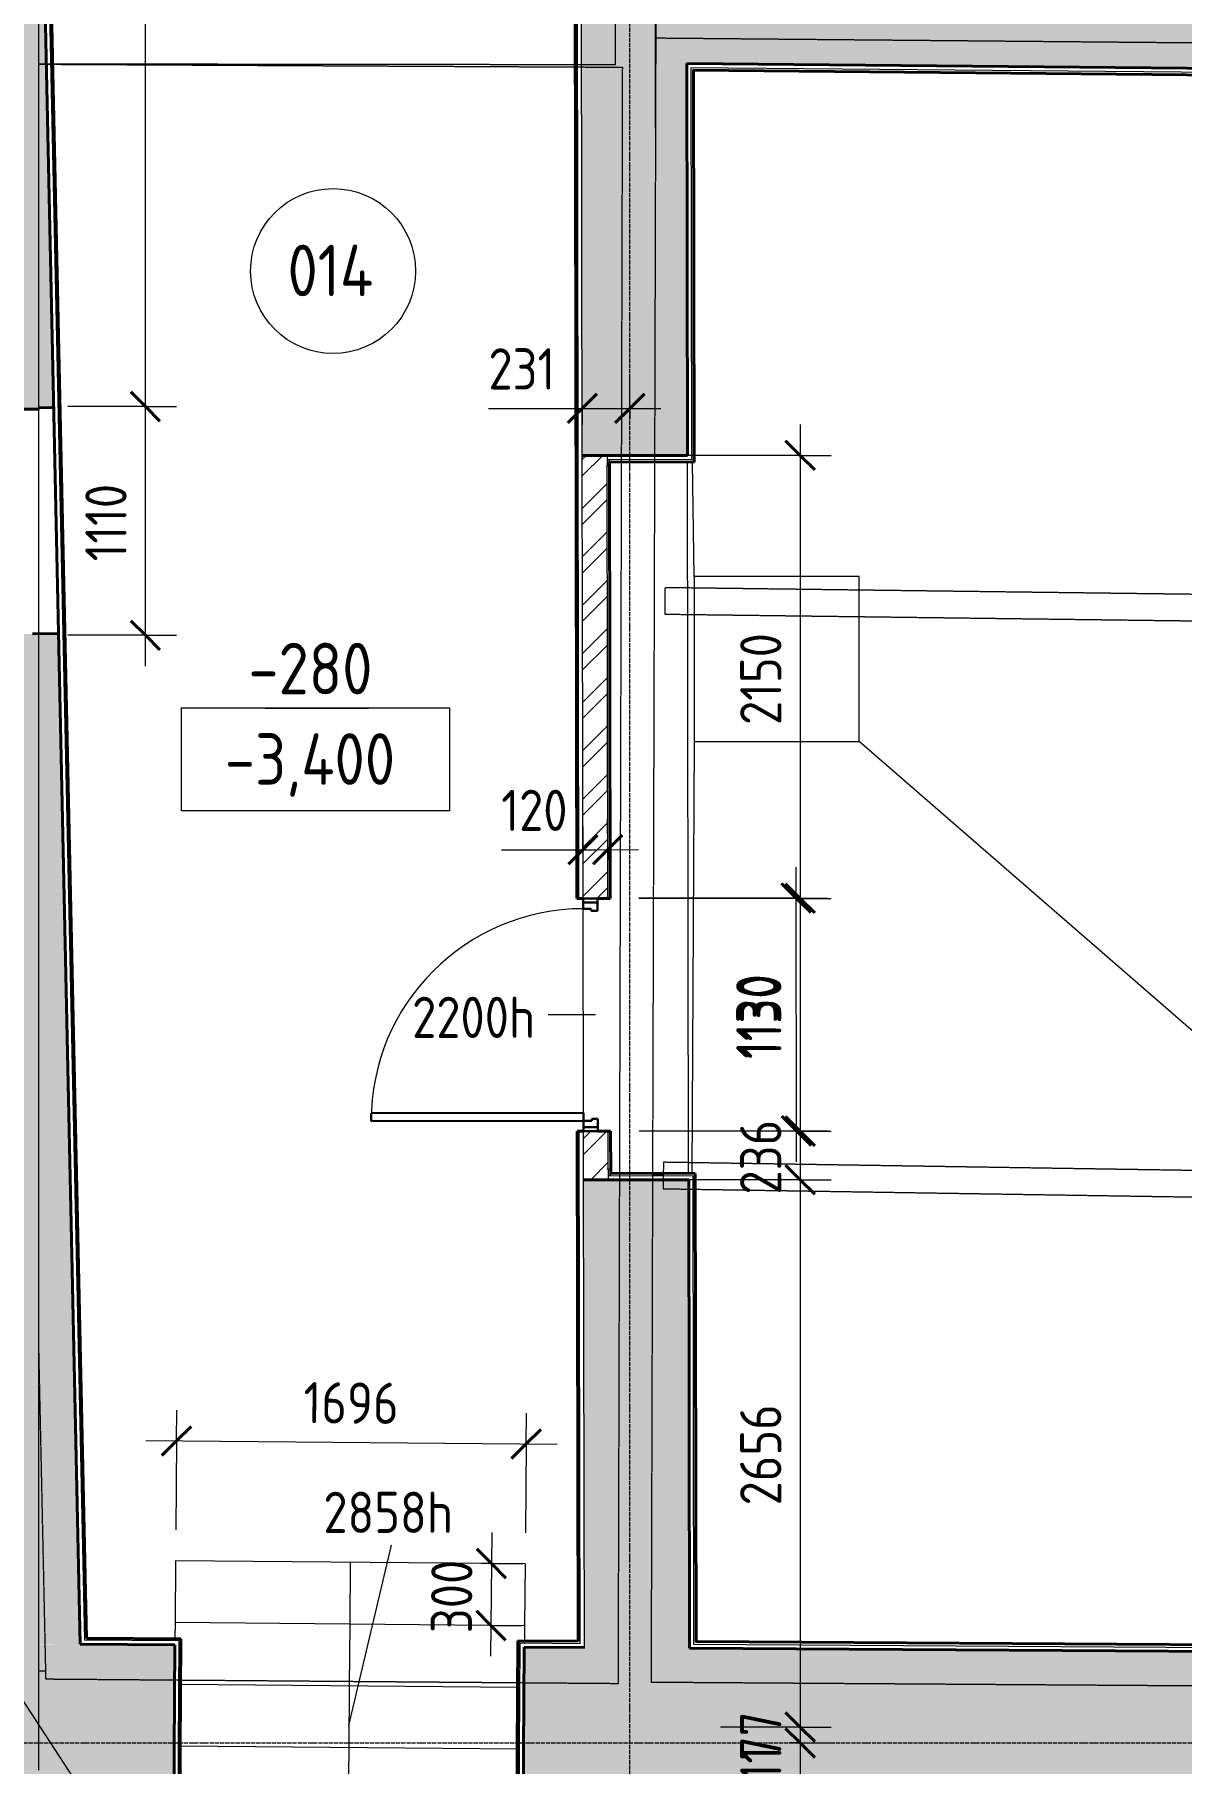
# Model space of a CAD drawing. Header units: millimetres. Extents: x -11886 to 147109, y 276 to 46084.
# Drawn here: x 46522 to 52085, y 20457 to 28847 of the extents above; entities that cross this region are included whole.
import ezdxf

# ---------------------------------------------------------------- set-up
doc = ezdxf.new("R2010")
doc.units = ezdxf.units.MM
doc.linetypes.add('ADSK_Линия сетки', pattern=[25, 20, -2.5, 0, -2.5])
doc.linetypes.add('ADSK_Сверху', pattern=[4.5, 3, -1.5])
for name, color, linetype, lineweight in [('Аннотация', 7, 'Continuous', 20), ('Двери', 7, 'Continuous', 18), ('Каркас', 7, 'Continuous', 18), ('Лестницы', 7, 'Continuous', 18), ('Марки', 7, 'Continuous', 20), ('Марки дверей', 7, 'Continuous', 20), ('Марки помещений', 7, 'Continuous', 20), ('Оси', 7, 'Continuous', 9), ('Отметки', 7, 'Continuous', 9), ('Перекрытие', 7, 'Continuous', 18), ('Размеры', 7, 'Continuous', 9), ('Размеры-100', 7, 'Continuous', 9), ('Стены внутренние', 7, 'Continuous', 18), ('Стены наружные', 7, 'Continuous', 18), ('Стены штриховка', 7, 'Continuous', 18), ('Стрелки вверх', 7, 'Continuous', 18)]:
    doc.layers.add(name, color=color, linetype=linetype, lineweight=lineweight)
doc.styles.add('GOST Common_1', font='GOST_Common.ttf', dxfattribs={"width": 0.9, "height": 250})
doc.styles.add('GOST Common_2', font='GOST_Common.ttf', dxfattribs={"width": 0.9, "height": 200})
doc.dimstyles.new('ADSK_Основной_2_мм_Округление_до_1_мм', dxfattribs={"dimscale": 304.8, "dimtxt": 201.142999, "dimasz": 0.463911, "dimexe": 0.492126, "dimexo": 0.492126, "dimgap": 0.098425, "dimtad": 1, "dimdec": 0, "dimdsep": 46, "dimtxsty": 'GOST Common_2', "dimblk1": 'OBLIQUE', "dimblk2": 'OBLIQUE', "dimsah": 1, "dimcen": 0.09, "dimdle": 0.492126, "dimazin": 2, "dimtfac": 1, "dimtdec": 4, "dimtix": 1, "dimtmove": 0, "dimatfit": 3, "dimfxl": 1, "dimtvp": 1, "dimtolj": 1, "dimtzin": 0, "dimlwd": 20, "dimlwe": 20, "dimarcsym": 2})
doc.dimstyles.new('ADSK_Основной_2_мм_Округление_до_1_мм_1', dxfattribs={"dimscale": 304.8, "dimtxt": 201.142999, "dimasz": 0.463911, "dimexe": 0.492126, "dimexo": 0.492126, "dimgap": 0.098425, "dimtad": 1, "dimdec": 0, "dimdsep": 46, "dimtxsty": 'GOST Common_2', "dimblk1": 'OBLIQUE', "dimblk2": 'OBLIQUE', "dimsah": 1, "dimcen": 0.09, "dimdle": 0.492126, "dimazin": 2, "dimtfac": 1, "dimtdec": 4, "dimtix": 1, "dimtmove": 1, "dimatfit": 3, "dimfxl": 1, "dimtvp": 1, "dimtolj": 1, "dimtzin": 0, "dimlwd": 20, "dimlwe": 20, "dimarcsym": 2})

# ---------------------------------------------------------------- blocks, each defined once
blk = doc.blocks.new('Типовая двутавровая балка _АСТО 20-93_ Балки - 130х360мм-785426-00 План подвала кладочный')
at = {"layer": 'Каркас', "color": 253, "linetype": 'ADSK_Сверху', "true_color": 0xaaaaaa}
for p, q in [((-3083.5, 67.5), (-3083.5, -62.5)), ((-3083.5, 67.5), (3083.5, 67.5)), ((3083.5, -62.5), (3083.5, 67.5)), ((-3083.5, -62.5), (3083.5, -62.5))]:
    blk.add_line(p, q, dxfattribs=at)
blk = doc.blocks.new('Типовая двутавровая балка _АСТО 20-93_ Балки - 130х360мм-785438-00 План подвала кладочный')
at = {"layer": 'Каркас', "color": 253, "linetype": 'ADSK_Сверху', "true_color": 0xaaaaaa}
for p, q in [((-3086, 67.5), (-3086, -62.5)), ((-3086, 67.5), (3086, 67.5)), ((3086, -62.5), (3086, 67.5)), ((-3086, -62.5), (3086, -62.5))]:
    blk.add_line(p, q, dxfattribs=at)
blk = doc.blocks.new('AC_Дверь_Однопольная - Д-35п 1130х2200h-2862528-00 План подвала кладочный')
at = {"layer": 'Двери', "lineweight": 30}
for p, q in [((-515, 1090), (-475, 1090)), ((-515, 60), (-515, 1090)), ((-475, 1090), (-475, 60)), ((-565, 60), (-545, 60)), ((-565, -10), (-565, 60)), ((-545, 60), (-515, 60)), ((-545, -10), (-545, 60)), ((-545, 60), (-545, -10)), ((-475, 60), (-515, 60)), ((-515, 60), (-515, 20)), ((-515, 20), (-505, 20)), ((-505, 20), (-505, -10)), ((505, 20), (515, 20)), ((505, -10), (505, 20)), ((515, 60), (545, 60)), ((515, 20), (515, 60)), ((545, 60), (545, -10)), ((545, 60), (565, 60)), ((545, -10), (545, 60)), ((565, 60), (565, -10)), ((-545, -10), (-565, -10)), ((-505, -10), (-545, -10)), ((545, -10), (505, -10)), ((565, -10), (545, -10))]:
    blk.add_line(p, q, dxfattribs=at)
at = {"layer": 'Двери'}
blk.add_arc((-515, 60), 1030, 0, 90, dxfattribs=at)
blk = doc.blocks.new('ADSK_Марка_Помещение_ОдноЗначение - Номер-247393-00 План подвала кладочный')
at = {"layer": 'Марки помещений'}
blk.add_circle((0, 0), 4, dxfattribs=at)
blk = doc.blocks.new('DIMBLOCK18-00 План подвала кладочный')
at = {"layer": 'Размеры-100', "lineweight": 20}
for p, q in [((50218.5, 23377), (50216, 24807)), ((50216.2, 24657), (49452.7, 24655.7)), ((50216.2, 24657), (50366.2, 24657.3)), ((50218.2, 23527), (49454.6, 23525.7)), ((50218.2, 23527), (50368.2, 23527.3))]:
    blk.add_line(p, q, dxfattribs=at)
at = {"layer": 'Размеры-100', "lineweight": 40}
for p, q in [((50216.2, 24657), (50145.4, 24727.6)), ((50216.2, 24657), (50287.1, 24586.4)), ((50218.2, 23527), (50147.4, 23597.6)), ((50218.2, 23527), (50289, 23456.4))]:
    blk.add_line(p, q, dxfattribs=at)
at = {"layer": 'Размеры-100', "color": 0, "lineweight": 20, "insert": (49925.9, 23877.2), "char_height": 200, "width": 515.472, "attachment_point": 1, "rotation": 90, "line_spacing_factor": 1.022761, "style": 'GOST Common_2'}
blk.add_mtext('1130', dxfattribs=at)
blk = doc.blocks.new('_Oblique')
at = {"color": 0, "linetype": 'ByBlock', "lineweight": -2}
blk.add_line((-0.5, -0.5), (0.5, 0.5), dxfattribs=at)
blk = doc.blocks.new('ADSK_Марка_Перекрытие - Отметка низа-2041711-00 План подвала кладочный')
at = {"layer": 'Марки'}
blk.add_line((-2.5, 0), (2.5, 0), dxfattribs=at)
blk = doc.blocks.new('DIMBLOCK125-00 План подвала кладочный')
at = {"layer": 'Размеры-100', "lineweight": 20}
for p, q in [((50236.1, 26955), (50236.1, 24655.4)), ((50236.1, 26805), (49448.9, 26805)), ((50236.1, 26805), (50386.1, 26805)), ((50236.1, 24655.4), (49452.7, 24655.4)), ((50236.1, 24655.4), (50386.1, 24655.4))]:
    blk.add_line(p, q, dxfattribs=at)
at = {"layer": 'Размеры-100', "lineweight": 40}
for p, q in [((50236.1, 26805), (50165.4, 26875.7)), ((50236.1, 26805), (50306.8, 26734.3)), ((50236.1, 24655.4), (50165.4, 24726.1)), ((50236.1, 24655.4), (50306.8, 24584.7))]:
    blk.add_line(p, q, dxfattribs=at)
at = {"layer": 'Размеры-100', "color": 0, "lineweight": 20, "insert": (49944.7, 25496.7), "char_height": 200, "width": 560.473, "attachment_point": 1, "rotation": 90, "line_spacing_factor": 1.022761, "style": 'GOST Common_2'}
blk.add_mtext('2150', dxfattribs=at)
blk = doc.blocks.new('DIMBLOCK126-00 План подвала кладочный')
at = {"layer": 'Размеры-100', "lineweight": 40}
for p, q in [((50236.1, 24655.4), (50165.4, 24726.1)), ((50236.1, 24655.4), (50306.8, 24584.7)), ((50236.1, 23525.4), (50165.4, 23596.1)), ((50236.1, 23525.4), (50306.8, 23454.7))]:
    blk.add_line(p, q, dxfattribs=at)
at = {"layer": 'Размеры-100', "lineweight": 20}
for p, q in [((50236.1, 24655.4), (49452.7, 24655.4)), ((50236.1, 24655.4), (50236.1, 23525.4)), ((50236.1, 24655.4), (50386.1, 24655.4)), ((50236.1, 23525.4), (49454.6, 23525.4)), ((50236.1, 23525.4), (50386.1, 23525.4))]:
    blk.add_line(p, q, dxfattribs=at)
at = {"layer": 'Размеры-100', "color": 0, "lineweight": 20, "insert": (49944.7, 23875.6), "char_height": 200, "width": 515.472, "attachment_point": 1, "rotation": 90, "line_spacing_factor": 1.022761, "style": 'GOST Common_2'}
blk.add_mtext('1130', dxfattribs=at)
blk = doc.blocks.new('DIMBLOCK127-00 План подвала кладочный')
at = {"layer": 'Размеры-100', "lineweight": 40}
for p, q in [((50236.1, 23525.4), (50165.4, 23596.1)), ((50236.1, 23525.4), (50306.8, 23454.7)), ((50236.1, 23289.8), (50165.4, 23360.5)), ((50236.1, 23289.8), (50306.8, 23219.1))]:
    blk.add_line(p, q, dxfattribs=at)
at = {"layer": 'Размеры-100', "lineweight": 20}
for p, q in [((50236.1, 23525.4), (49454.6, 23525.4)), ((50236.1, 23525.4), (50236.1, 23289.8)), ((50236.1, 23525.4), (50386.1, 23525.4)), ((50236.1, 23289.8), (49455, 23289.8)), ((50236.1, 23289.8), (50386.1, 23289.8))]:
    blk.add_line(p, q, dxfattribs=at)
at = {"layer": 'Размеры-100', "color": 0, "lineweight": 20, "insert": (49944.7, 23218.4), "char_height": 200, "width": 454.106, "attachment_point": 1, "rotation": 90, "line_spacing_factor": 1.022761, "style": 'GOST Common_2'}
blk.add_mtext('236', dxfattribs=at)
blk = doc.blocks.new('DIMBLOCK128-00 План подвала кладочный')
at = {"layer": 'Размеры-100', "lineweight": 40}
for p, q in [((50236.1, 23289.8), (50165.4, 23360.5)), ((50236.1, 23289.8), (50306.8, 23219.1)), ((50236.1, 20633.7), (50165.4, 20704.4)), ((50236.1, 20633.7), (50306.8, 20563))]:
    blk.add_line(p, q, dxfattribs=at)
at = {"layer": 'Размеры-100', "lineweight": 20}
for p, q in [((50236.1, 23289.8), (49455, 23289.8)), ((50236.1, 23289.8), (50236.1, 20633.7)), ((50236.1, 23289.8), (50386.1, 23289.8)), ((50236.1, 20633.7), (49849.7, 20633.7)), ((50236.1, 20633.7), (50386.1, 20633.7))]:
    blk.add_line(p, q, dxfattribs=at)
at = {"layer": 'Размеры-100', "color": 0, "lineweight": 20, "insert": (49944.7, 21709.5), "char_height": 200, "width": 605.475, "attachment_point": 1, "rotation": 90, "line_spacing_factor": 1.022761, "style": 'GOST Common_2'}
blk.add_mtext('2656', dxfattribs=at)
blk = doc.blocks.new('DIMBLOCK129-00 План подвала кладочный')
at = {"layer": 'Размеры-100', "lineweight": 40}
for p, q in [((50236.1, 20633.7), (50165.4, 20704.4)), ((50236.1, 20556.8), (50165.4, 20627.5)), ((50236.1, 20633.7), (50306.8, 20563)), ((50236.1, 20556.8), (50306.8, 20486.1))]:
    blk.add_line(p, q, dxfattribs=at)
at = {"layer": 'Размеры-100', "lineweight": 20}
for p, q in [((50236.1, 20633.7), (49849.7, 20633.7)), ((50236.1, 20556.8), (50186.1, 20556.8)), ((50236.1, 20633.7), (50236.1, 20556.8)), ((50236.1, 20633.7), (50386.1, 20633.7)), ((50236.1, 20556.8), (50386.1, 20556.8))]:
    blk.add_line(p, q, dxfattribs=at)
at = {"layer": 'Размеры-100', "color": 0, "lineweight": 20, "insert": (49944.7, 20469.1), "char_height": 200, "width": 302.737, "attachment_point": 1, "rotation": 90, "line_spacing_factor": 1.022761, "style": 'GOST Common_2'}
blk.add_mtext('77', dxfattribs=at)
blk = doc.blocks.new('DIMBLOCK130-00 План подвала кладочный')
at = {"layer": 'Размеры-100', "lineweight": 40}
for p, q in [((50236.1, 20556.8), (50165.4, 20627.5)), ((50236.1, 20556.8), (50306.8, 20486.1)), ((50236.1, 20245.9), (50165.4, 20316.6)), ((50236.1, 20245.9), (50306.8, 20175.2))]:
    blk.add_line(p, q, dxfattribs=at)
at = {"layer": 'Размеры-100', "lineweight": 20}
for p, q in [((50236.1, 20556.8), (50186.1, 20556.8)), ((50236.1, 20556.8), (50236.1, 20245.9)), ((50236.1, 20556.8), (50386.1, 20556.8)), ((50236.1, 20245.9), (49979.5, 20245.9)), ((50236.1, 20245.9), (50386.1, 20245.9))]:
    blk.add_line(p, q, dxfattribs=at)
at = {"layer": 'Размеры-100', "color": 0, "lineweight": 20, "insert": (49944.7, 20249.6), "char_height": 200, "width": 364.103, "attachment_point": 1, "rotation": 90, "line_spacing_factor": 1.022761, "style": 'GOST Common_2'}
blk.add_mtext('311', dxfattribs=at)
blk = doc.blocks.new('DIMBLOCK145-00 План подвала кладочный')
at = {"layer": 'Размеры-100', "lineweight": 20}
for p, q in [((49182.3, 24891.5), (49182, 25041.5)), ((49302.3, 24891.7), (49302, 25041.7)), ((48786.8, 24890.8), (49127.7, 24891.4)), ((49032.3, 24891.2), (49452.3, 24892)), ((49127.7, 24891.4), (49242.3, 24891.6)), ((49182.3, 24891.5), (49182.3, 24841.5)), ((49302.3, 24891.7), (49302.3, 24841.7))]:
    blk.add_line(p, q, dxfattribs=at)
at = {"layer": 'Размеры-100', "lineweight": 40}
for p, q in [((49182.3, 24891.5), (49252.8, 24962.3)), ((49302.3, 24891.7), (49372.8, 24962.5)), ((49182.3, 24891.5), (49111.7, 24820.7)), ((49302.3, 24891.7), (49231.7, 24820.9))]:
    blk.add_line(p, q, dxfattribs=at)
at = {"layer": 'Размеры-100', "color": 0, "lineweight": 20, "insert": (48786.3, 25182.2), "char_height": 200, "width": 409.104, "attachment_point": 1, "rotation": 0.09956, "line_spacing_factor": 1.022761, "style": 'GOST Common_2'}
blk.add_mtext('120', dxfattribs=at)
blk = doc.blocks.new('DIMBLOCK146-00 План подвала кладочный')
at = {"layer": 'Размеры-100', "lineweight": 20}
for p, q in [((48739.6, 21577.2), (48734.3, 20977.3)), ((48738.2, 21427.2), (48688.2, 21427.7)), ((48738.2, 21427.2), (48888.2, 21425.9)), ((48735.6, 21127.3), (48685.6, 21127.7)), ((48735.6, 21127.3), (48885.6, 21125.9))]:
    blk.add_line(p, q, dxfattribs=at)
at = {"layer": 'Размеры-100', "lineweight": 40}
for p, q in [((48738.2, 21427.2), (48668.2, 21498.6)), ((48738.2, 21427.2), (48808.3, 21355.9)), ((48735.6, 21127.3), (48665.5, 21198.6)), ((48735.6, 21127.3), (48805.7, 21055.9))]:
    blk.add_line(p, q, dxfattribs=at)
at = {"layer": 'Размеры-100', "color": 0, "lineweight": 20, "insert": (48443.9, 21090.6), "char_height": 200, "width": 454.106, "attachment_point": 1, "rotation": 89.49811, "line_spacing_factor": 1.022761, "style": 'GOST Common_2'}
blk.add_mtext('300', dxfattribs=at)
blk = doc.blocks.new('DIMBLOCK147-00 План подвала кладочный')
at = {"layer": 'Размеры-100', "lineweight": 20}
for p, q in [((49178.9, 27033.3), (49178.9, 27183.3)), ((49409.9, 27033.3), (49409.9, 27183.3)), ((48723.7, 27033.3), (49064.6, 27033.3)), ((49028.9, 27033.3), (49559.9, 27033.3)), ((49064.6, 27033.3), (49294.4, 27033.3)), ((49178.9, 27033.3), (49178.9, 26955.3)), ((49409.9, 27033.3), (49409.9, 26983.3))]:
    blk.add_line(p, q, dxfattribs=at)
at = {"layer": 'Размеры-100', "lineweight": 40}
for p, q in [((49178.9, 27033.3), (49249.6, 27104)), ((49409.9, 27033.3), (49480.6, 27104)), ((49178.9, 27033.3), (49108.2, 26962.6)), ((49409.9, 27033.3), (49339.2, 26962.6))]:
    blk.add_line(p, q, dxfattribs=at)
at = {"layer": 'Размеры-100', "color": 0, "lineweight": 20, "insert": (48723.7, 27324.7), "char_height": 200, "width": 409.104, "attachment_point": 1, "line_spacing_factor": 1.022761, "style": 'GOST Common_2'}
blk.add_mtext('231', dxfattribs=at)
blk = doc.blocks.new('DIMBLOCK148-00 План подвала кладочный')
at = {"layer": 'Размеры-100', "lineweight": 20}
for p, q in [((47211.2, 22022.4), (47212.5, 22172.4)), ((48906.6, 22007.5), (48907.9, 22157.5)), ((47061.2, 22023.7), (49056.6, 22006.2)), ((47211.2, 22022.4), (47207.4, 21590.7)), ((48906.6, 22007.5), (48902.8, 21575.8))]:
    blk.add_line(p, q, dxfattribs=at)
at = {"layer": 'Размеры-100', "lineweight": 40}
for p, q in [((47211.2, 22022.4), (47282.5, 22092.5)), ((48906.6, 22007.5), (48977.9, 22077.6)), ((47211.2, 22022.4), (47139.9, 21952.3)), ((48906.6, 22007.5), (48835.3, 21937.5))]:
    blk.add_line(p, q, dxfattribs=at)
at = {"layer": 'Размеры-100', "color": 0, "lineweight": 20, "insert": (47827.9, 22308.4), "char_height": 200, "width": 560.473, "attachment_point": 1, "rotation": 359.49811, "line_spacing_factor": 1.022761, "style": 'GOST Common_2'}
blk.add_mtext('1696', dxfattribs=at)
blk = doc.blocks.new('DIMBLOCK152-00 План подвала кладочный')
at = {"layer": 'Размеры-100', "lineweight": 40}
for p, q in [((47059.8, 27042.2), (46989.1, 27112.9)), ((47059.8, 27042.2), (47130.5, 26971.5)), ((47059.8, 25932.2), (46989.1, 26002.9)), ((47059.8, 25932.2), (47130.5, 25861.5))]:
    blk.add_line(p, q, dxfattribs=at)
at = {"layer": 'Размеры-100', "lineweight": 20}
for p, q in [((47059.8, 27042.2), (46682.8, 27042.2)), ((47059.8, 25782.2), (47059.8, 27042.2)), ((47059.8, 27042.2), (47209.8, 27042.2)), ((47059.8, 25932.2), (46682.8, 25932.2)), ((47059.8, 25932.2), (47209.8, 25932.2))]:
    blk.add_line(p, q, dxfattribs=at)
at = {"layer": 'Размеры-100', "color": 0, "lineweight": 20, "insert": (46768.4, 26291.1), "char_height": 200, "width": 470.47, "attachment_point": 1, "rotation": 90, "line_spacing_factor": 1.022761, "style": 'GOST Common_2'}
blk.add_mtext('1110', dxfattribs=at)
blk = doc.blocks.new('DIMBLOCK153-00 План подвала кладочный')
at = {"layer": 'Размеры-100', "lineweight": 40}
for p, q in [((47059.8, 34537.1), (46989.1, 34607.8)), ((47059.8, 34537.1), (47130.5, 34466.4)), ((47059.8, 27042.2), (46989.1, 27112.9)), ((47059.8, 27042.2), (47130.5, 26971.5))]:
    blk.add_line(p, q, dxfattribs=at)
at = {"layer": 'Размеры-100', "lineweight": 20}
for p, q in [((47059.8, 34537.1), (46693.2, 34537.1)), ((47059.8, 27042.2), (47059.8, 34537.1)), ((47059.8, 34537.1), (47209.8, 34537.1)), ((47059.8, 27042.2), (46682.8, 27042.2)), ((47059.8, 27042.2), (47209.8, 27042.2))]:
    blk.add_line(p, q, dxfattribs=at)
at = {"layer": 'Размеры-100', "color": 0, "lineweight": 20, "insert": (46768.4, 30528.8), "char_height": 200, "width": 625.93, "attachment_point": 1, "rotation": 90, "line_spacing_factor": 1.022761, "style": 'GOST Common_2'}
blk.add_mtext('7495', dxfattribs=at)
blk = doc.blocks.new('Высотные отметки - Рамка-5093-00 План подвала кладочный')
at = {"layer": 'Аннотация'}
for p, q in [((-6.5, 0), (-6.5, 5)), ((-6.5, 5), (6.5, 5)), ((6.5, 5), (6.5, 0)), ((6.5, 0), (-6.5, 0))]:
    blk.add_line(p, q, dxfattribs=at)

msp = doc.modelspace()

# ---------------------------------------------------------------- hatches: boundary and pattern name
at = {"layer": 'Стены внутренние', "true_color": 0xc0c0c0}
h = msp.add_hatch(color=9, dxfattribs=at)
h.paths.add_polyline_path([(49698.99, 21016.69), (49695.04, 23289.82), (49185.04, 23288.94), (49188.98, 21019.89), (49394.34, 21018.6)])
h.paths.add_polyline_path([(49178.93, 26804.17), (49688.93, 26805.06), (49675.74, 34397.8), (49165.74, 34396.91), (49178.75, 26909.6)])
h.paths.add_polyline_path([(49163.88, 35466.91), (49673.88, 35467.79), (49671.81, 36657.19), (49161.8, 36660.65), (49163.73, 35554.58)])
h = msp.add_hatch(color=9, dxfattribs=at)
h.paths.add_polyline_path([(46743.97, 21035.27), (46638.77, 25941.16), (46543.21, 25938.43), (46543.84, 21036.53)])
h.paths.add_polyline_path([(46543.21, 27035.48), (46615.28, 27037.02), (46543.21, 30397.96), (46543.21, 27574.59)])
msp.add_hatch(color=9, dxfattribs=at).paths.add_polyline_path([(55617.97, 28652.23), (55616.89, 28902.25), (49685.19, 28956.73), (49685.63, 28706.71), (53385.05, 28672.74)])
at = {"layer": 'Стены внутренние', "lineweight": 9}
h = msp.add_hatch(dxfattribs=at)
h.set_pattern_fill('FP_3', color=256, style=0, pattern_type=2)
h.set_pattern_definition([(45, (0, 0), (-117.8655, 117.8655), []), (45, (78.58, 0), (-117.8655, 117.8655), [])])
h.paths.add_polyline_path([(49305.04, 23289.76), (49304.63, 23525.41), (49184.63, 23525.21), (49185.04, 23290.1)])
h.paths.add_polyline_path([(49182.67, 24655.2), (49302.67, 24655.41), (49298.93, 26805), (49178.93, 26805.34), (49182.21, 24914.6)])
at = {"layer": 'Стены наружные', "true_color": 0xc0c0c0}
h = msp.add_hatch(color=9, dxfattribs=at)
h.paths.add_polyline_path([(46543.21, 21035.78), (46543.21, 25938.43), (46033.21, 25938.43), (46033.21, 21035.78), (46321.51, 21035.78)])
h.paths.add_polyline_path([(46543.21, 27029.93), (46543.21, 34537.12), (46033.21, 34537.12), (46033.21, 27029.93)])
h.paths.add_polyline_path([(46033.21, 35507.12), (46543.21, 35507.12), (46543.21, 41485.29), (46033.21, 41485.29), (46033.21, 35554.58)])
h.paths.add_polyline_path([(46033.21, 42485.29), (46543.21, 42485.29), (46543.21, 43731.91), (46033.21, 43731.91), (46033.21, 42985.29)])
h = msp.add_hatch(color=9, dxfattribs=at)
h.paths.add_polyline_path([(56438.73, 20204.29), (56438.73, 20974.31), (55068.75, 20982.92), (55063.9, 20212.94), (55668.73, 20209.13)])
h.paths.add_polyline_path([(53803.93, 20220.86), (53808.77, 20990.84), (48896.86, 21021.73), (48892.02, 20251.74), (53385.05, 20223.49)])
h.paths.add_polyline_path([(47197.05, 20262.4), (47201.89, 21032.39), (46543.21, 21035.78), (46321.51, 21035.78), (46318.61, 20267.93), (46828.6, 20264.72)])

# ---------------------------------------------------------------- linework, layer by layer
at = {"layer": 'Аннотация', "lineweight": 9}
msp.add_line((46963.5, 20002), (45897.37, 21632.1), dxfattribs=at)
at = {"layer": 'Лестницы'}
for p, q in [((47206.1, 21440.67), (47203.47, 21140.68)), ((48901.54, 21425.82), (47206.1, 21440.67)), ((48901.54, 21425.82), (47206.1, 21440.67)), ((48901.54, 21425.82), (48898.91, 21125.83)), ((47203.47, 21140.68), (47202.79, 21062.38)), ((48898.91, 21125.83), (47203.47, 21140.68)), ((48898.91, 21125.83), (47203.47, 21140.68)), ((48898.91, 21125.83), (48898.26, 21051.72)), ((48865.63, 20826.11), (47230.69, 20840.43)), ((48865.63, 20826.11), (47230.69, 20840.43)), ((48863.74, 20526.11), (47228.8, 20540.43)), ((48863.74, 20526.11), (47228.8, 20540.43))]:
    msp.add_line(p, q, dxfattribs=at)
at = {"layer": 'Марки дверей'}
for p, q in [((49243.65, 24090.31), (49014.09, 24090.31)), ((48046.95, 20642.07), (48253.21, 21516.09))]:
    msp.add_line(p, q, dxfattribs=at)
at = {"layer": 'Оси', "linetype": 'ADSK_Линия сетки'}
for p, q in [((49409.91, 1075.56), (49409.91, 44534.79)), ((-11086.22, 20556.79), (57141.72, 20556.79))]:
    msp.add_line(p, q, dxfattribs=at)
at = {"layer": 'Перекрытие', "color": 9, "linetype": 'ADSK_Сверху', "true_color": 0xc2c2c2}
for p, q in [((49537.16, 28830.93), (49514.26, 36820.27)), ((49342.9, 32892.17), (49337.75, 28700.38)), ((49514.25, 20850.56), (49536.91, 28830.94)), ((49536.91, 28830.94), (55798.91, 28775.65)), ((49337.75, 28700.38), (46543.84, 28703.81)), ((46543.84, 28703.29), (49373.26, 28688.87)), ((49373.26, 28688.87), (49352.4, 20844.08)), ((49571.72, 23312.05), (49521.24, 23312.83)), ((46577.56, 20865.72), (46543.21, 22467.74)), ((49352.4, 20844.08), (46577.56, 20865.72)), ((55621.9, 20810.21), (49514.25, 20850.56))]:
    msp.add_line(p, q, dxfattribs=at)
at = {"layer": 'Перекрытие', "color": 136, "true_color": 0x008080}
for p, q in [((49694.99, 23320.66), (49688.99, 26771.89)), ((49721.95, 26217.18), (49713.86, 26771.82)), ((49721.95, 26217.18), (49721.95, 25417.18)), ((50521.95, 26217.18), (49721.95, 26217.18)), ((50521.95, 25417.18), (50521.95, 26217.18)), ((49721.95, 25417.18), (49710.9, 23320.61)), ((49721.95, 25417.18), (50521.95, 25417.18)), ((54172.15, 22243.98), (50521.95, 25417.18)), ((49184.47, 23615.21), (49182.75, 24605.2)), ((51762.77, 21035.71), (49730.93, 21049.13))]:
    msp.add_line(p, q, dxfattribs=at)
at = {"layer": 'Стены внутренние', "lineweight": 40}
for p, q in [((49135.74, 34396.86), (49152.67, 24655.15)), ((46743.97, 21035.27), (46543.21, 30397.96)), ((46773.33, 21065.08), (46573.21, 30398.28)), ((49685.63, 28706.71), (49688.93, 26803.89)), ((49688.93, 26805.06), (49685.63, 28706.71)), ((49685.63, 28706.71), (55617.97, 28652.23)), ((49720.99, 26771.8), (49717.68, 28674.42)), ((49717.68, 28674.42), (55566.76, 28620.7)), ((46543.21, 27035.48), (46615.28, 27037.02)), ((49688.93, 26803.89), (49178.93, 26805.34)), ((49178.93, 26804.17), (49688.93, 26805.06)), ((49310.99, 26772.97), (49720.99, 26771.8)), ((49314.67, 24655.43), (49310.99, 26772.97)), ((49299.02, 26752.46), (49299.02, 26754.46)), ((46638.77, 25941.16), (46511.69, 25938.43)), ((49152.67, 24655.15), (49182.67, 24655.2)), ((49252.67, 24655.33), (49314.67, 24655.43)), ((49184.63, 23525.21), (49154.63, 23525.15)), ((49154.63, 23525.15), (49158.93, 21050.08)), ((49316.63, 23525.44), (49254.63, 23525.33)), ((49316.98, 23321.73), (49316.63, 23525.44)), ((49304.95, 23340.3), (49304.95, 23342.3)), ((49185.04, 23288.94), (49185.04, 23290.1)), ((49185.04, 23290.1), (49695.04, 23288.66)), ((49695.04, 23289.82), (49185.04, 23288.94)), ((49726.99, 23320.57), (49316.98, 23321.73)), ((49698.99, 21016.69), (49695.04, 23289.82)), ((49695.04, 23288.66), (49698.99, 21016.69)), ((49730.93, 21048.49), (49726.99, 23320.57)), ((47232.08, 21062.2), (46773.33, 21065.08)), ((47226.86, 20232.21), (47232.08, 21062.2)), ((47201.89, 21032.39), (47197.05, 20262.4)), ((48867.05, 21051.92), (48861.83, 20221.93)), ((49158.93, 21050.08), (48867.05, 21051.92)), ((48892.02, 20251.74), (48896.86, 21021.73)), ((49698.99, 21016.69), (53810.35, 20990.83)), ((53810.55, 21022.83), (49730.93, 21048.49))]:
    msp.add_line(p, q, dxfattribs=at)
at = {"layer": 'Стены внутренние'}
for p, q in [((49179.02, 26752.8), (49165.74, 34396.91)), ((49185.04, 23290.1), (49184.95, 23342.64)), ((49188.98, 21019.89), (49185.04, 23288.94))]:
    msp.add_line(p, q, dxfattribs=at)
at = {"layer": 'Стены внутренние', "color": 253, "linetype": 'ADSK_Сверху', "true_color": 0xaaaaaa}
for p, q in [((49535.29, 28263.16), (49520.12, 33605.35)), ((49154.05, 28700.6), (49154.08, 28689.99))]:
    msp.add_line(p, q, dxfattribs=at)
at = {"layer": 'Стены наружные', "color": 253, "linetype": 'ADSK_Сверху', "true_color": 0xaaaaaa}
for p, q in [((46543.21, 20424.06), (46543.21, 43249.21)), ((46576.71, 20905.69), (46543.21, 20905.84))]:
    msp.add_line(p, q, dxfattribs=at)
at = {"layer": 'Стены наружные', "lineweight": 40}
for p, q in [((46033.21, 27029.93), (46543.21, 27029.93)), ((46543.21, 27029.93), (46543.21, 27035.48)), ((47201.89, 21032.39), (46743.97, 21035.27)), ((47197.05, 20262.4), (47201.89, 21032.39)), ((48896.86, 21021.73), (48892.02, 20251.74)), ((49188.98, 21019.89), (48896.86, 21021.73))]:
    msp.add_line(p, q, dxfattribs=at)
at = {"layer": 'Стены штриховка'}
for p, q in [((49162.67, 24655.17), (49145.74, 34396.87)), ((46563.21, 30398.17), (46763.54, 21055.14)), ((49705.66, 28686.53), (49708.97, 26783.84)), ((55578.77, 28632.59), (49705.66, 28686.53)), ((49715.68, 28676.44), (49718.99, 26771.81)), ((55568.76, 28622.68), (49715.68, 28676.44)), ((49298.93, 26805), (49299.02, 26754.46)), ((49708.97, 26783.84), (49298.96, 26785)), ((49312.67, 24655.43), (49308.96, 26784.97)), ((49310.99, 26772.97), (49310.96, 26784.97)), ((49720.99, 26773.8), (49310.98, 26774.97)), ((49720.97, 26783.8), (49718.97, 26783.81)), ((49182.67, 24655.2), (49179.02, 26752.8)), ((49302.67, 24655.41), (49299.02, 26752.46)), ((49168.95, 21040.02), (49164.63, 23525.17)), ((49184.95, 23342.64), (49184.63, 23525.21)), ((49304.95, 23342.3), (49304.63, 23525.41)), ((49315, 23309.74), (49314.63, 23525.43)), ((49304.95, 23340.3), (49305.04, 23289.76)), ((49305, 23309.76), (49715.01, 23308.6)), ((49317, 23309.73), (49316.98, 23321.73)), ((49316.99, 23319.73), (49726.99, 23318.57)), ((49714.99, 23320.6), (49714.99, 23318.6)), ((49715.01, 23308.6), (49718.95, 21036.56)), ((49724.99, 23320.57), (49728.94, 21046.5)), ((47222.02, 21052.26), (46763.54, 21055.14)), ((47222.02, 21052.26), (47216.92, 20242.31)), ((48871.89, 20231.83), (48876.98, 21041.82)), ((48876.98, 21041.82), (48896.98, 21041.69)), ((48896.98, 21041.73), (49168.95, 21040.02)), ((49718.95, 21036.56), (53810.48, 21010.83)), ((49728.94, 21046.5), (53810.54, 21020.83))]:
    msp.add_line(p, q, dxfattribs=at)
at = {"layer": 'Стрелки вверх'}
for p, q in [((48053.82, 21433.24), (48051.19, 21133.25)), ((48051.19, 21133.25), (48048.56, 20833.26)), ((48048.56, 20833.26), (48045.93, 20533.28)), ((48045.93, 20533.28), (48043.51, 20257.08))]:
    msp.add_line(p, q, dxfattribs=at)

# ---------------------------------------------------------------- block references
at = {"layer": 'Двери', "rotation": 90.09955704291386}
msp.add_blockref('AC_Дверь_Однопольная - Д-35п 1130х2200h-2862528-00 План подвала кладочный', (49243.65, 24090.31), dxfattribs=at)
at = {"layer": 'Каркас', "color": 253, "linetype": 'ADSK_Сверху', "true_color": 0xaaaaaa}
for name, p, rotation in [('Типовая двутавровая балка _АСТО 20-93_ Балки - 130х360мм-785426-00 План подвала кладочный', (52662.71, 26061.43), 179.2734620295018), ('Типовая двутавровая балка _АСТО 20-93_ Балки - 130х360мм-785438-00 План подвала кладочный', (52657.35, 23264.08), 179.1093073315673)]:
    msp.add_blockref(name, p, dxfattribs=dict(at, rotation=rotation))
at = {"layer": 'Марки', "xscale": 99.99999999999993, "yscale": 99.99999999999993, "zscale": 99.99999999999993}
msp.add_blockref('ADSK_Марка_Перекрытие - Отметка низа-2041711-00 План подвала кладочный', (47891.38, 25577.63), dxfattribs=at)
at = {"layer": 'Марки помещений', "xscale": 99.99999999999993, "yscale": 99.99999999999993, "zscale": 99.99999999999993}
msp.add_blockref('ADSK_Марка_Помещение_ОдноЗначение - Номер-247393-00 План подвала кладочный', (47969.96, 27699.78), dxfattribs=at)
at = {"layer": 'Отметки', "lineweight": 20, "xscale": 99.99999999999993, "yscale": 99.99999999999993, "zscale": 99.99999999999993}
msp.add_blockref('Высотные отметки - Рамка-5093-00 План подвала кладочный', (47885.33, 25079.84), dxfattribs=at)

# ---------------------------------------------------------------- texts
at = {"layer": 'Марки', "lineweight": 9, "insert": (47559.45, 25895.46), "char_height": 250, "width": 779.2402, "attachment_point": 1, "style": 'GOST Common_1'}
msp.add_mtext('-280', dxfattribs=at)
at = {"layer": 'Марки дверей', "lineweight": 9, "char_height": 200, "width": 793.6706, "attachment_point": 1, "style": 'GOST Common_2'}
for s, insert in [('2200h', (48353.49, 24177.88)), ('2858h', (47922.91, 21775.67))]:
    msp.add_mtext(s, dxfattribs=dict(at, insert=insert))
at = {"layer": 'Марки помещений', "lineweight": 9, "insert": (47749, 27827.5), "char_height": 250, "width": 548.3542, "attachment_point": 1, "style": 'GOST Common_1'}
msp.add_mtext('014', dxfattribs=at)
at = {"layer": 'Отметки', "lineweight": 20, "insert": (47445.34, 25456.55), "char_height": 250, "width": 1055.9762, "attachment_point": 1, "line_spacing_factor": 1.022761, "style": 'GOST Common_1'}
msp.add_mtext('-3,400', dxfattribs=at)

# ---------------------------------------------------------------- dimensions: what is measured, and where the dimension line sits
at = {"layer": 'Размеры', "lineweight": 20}
for base, p1, p2, angle, override, picture, middle in [((47059.75, 34537.12), (46532.76, 27042.17), (46543.21, 34537.12), 90, {"dimpost": '<>', "dimfxl": 7494.961931}, 'DIMBLOCK153-00 План подвала кладочный', (46929.75, 30789.65)), ((47059.75, 27042.17), (46532.76, 25932.17), (46532.76, 27042.17), 90, {"dimpost": '<>', "dimfxl": 1110}, 'DIMBLOCK152-00 План подвала кладочный', (46929.75, 26487.17)), ((50236.11, 24655.41), (49298.93, 26805), (49302.67, 24655.41), 90, {"dimpost": '<>', "dimfxl": 2149.591485}, 'DIMBLOCK125-00 План подвала кладочный', (50106.11, 25730.21)), ((50216.24, 24657), (49304.63, 23525.41), (49302.67, 24655.41), 270.099557, {"dimpost": '<>', "dimfxl": 1130}, 'DIMBLOCK18-00 План подвала кладочный', (50347.23, 24092.23)), ((50236.11, 23525.41), (49302.67, 24655.41), (49304.58, 23525.41), 90, {"dimpost": '<>', "dimfxl": 1130.001123}, 'DIMBLOCK126-00 План подвала кладочный', (50106.11, 24090.41)), ((50236.11, 23289.76), (49304.58, 23525.41), (49304.99, 23289.76), 90, {"dimpost": '<>', "dimfxl": 235.649548}, 'DIMBLOCK127-00 План подвала кладочный', (50106.11, 23407.59)), ((50236.11, 20633.72), (49304.99, 23289.76), (49699.65, 20633.72), 90, {"dimpost": '<>', "dimfxl": 2685.204779}, 'DIMBLOCK128-00 План подвала кладочный', (50106.11, 21961.74)), ((48906.63, 22007.55), (47206.1, 21440.67), (48901.54, 21425.82), 359.498113, {"dimpost": '<>', "dimfxl": 1695.5}, 'DIMBLOCK148-00 План подвала кладочный', (48060.05, 22144.97)), ((48735.62, 21127.26), (48838.23, 21426.37), (48835.6, 21126.38), 89.498113, {"dimpost": '<>', "dimfxl": 300}, 'DIMBLOCK146-00 План подвала кладочный', (48606.94, 21278.39)), ((50236.11, 20556.79), (49699.65, 20633.72), (50336.1, 20556.79), 90, {"dimpost": '<>', "dimfxl": 641.07836}, 'DIMBLOCK129-00 План подвала кладочный', (50106.11, 20595.25)), ((50236.11, 20245.85), (50336.1, 20556.79), (49829.48, 20245.85), 90, {"dimpost": '<>', "dimfxl": 594.433061}, 'DIMBLOCK130-00 План подвала кладочный', (50106.11, 20401.32))]:
    dim = msp.add_linear_dim(base=base, p1=p1, p2=p2, angle=angle, dimstyle='ADSK_Основной_2_мм_Округление_до_1_мм', override=override, dxfattribs=at)
    dim.commit()
    dim.dimension.update_dxf_attribs({"geometry": picture, "text_midpoint": middle})
dim = msp.add_linear_dim(base=(49409.91, 27033.34), p1=(49178.93, 26805.34), p2=(49409.91, 27133.33), dimstyle='ADSK_Основной_2_мм_Округление_до_1_мм_1', override={"dimpost": '<>', "dimfxl": 401.155988}, dxfattribs=at)
dim.commit()
dim.dimension.update_dxf_attribs({"geometry": 'DIMBLOCK147-00 План подвала кладочный', "text_midpoint": (48928.23, 27191.37), "dimtype": 160})
dim = msp.add_linear_dim(base=(49302.25, 24891.71), p1=(49182.08, 24991.48), p2=(49302.08, 24991.69), angle=0.099557, dimstyle='ADSK_Основной_2_мм_Округление_до_1_мм_1', override={"dimpost": '<>', "dimfxl": 120}, dxfattribs=at)
dim.commit()
dim.dimension.update_dxf_attribs({"geometry": 'DIMBLOCK145-00 План подвала кладочный', "text_midpoint": (48991.08, 25049.2), "dimtype": 160})

doc.saveas('drawing.dxf')
